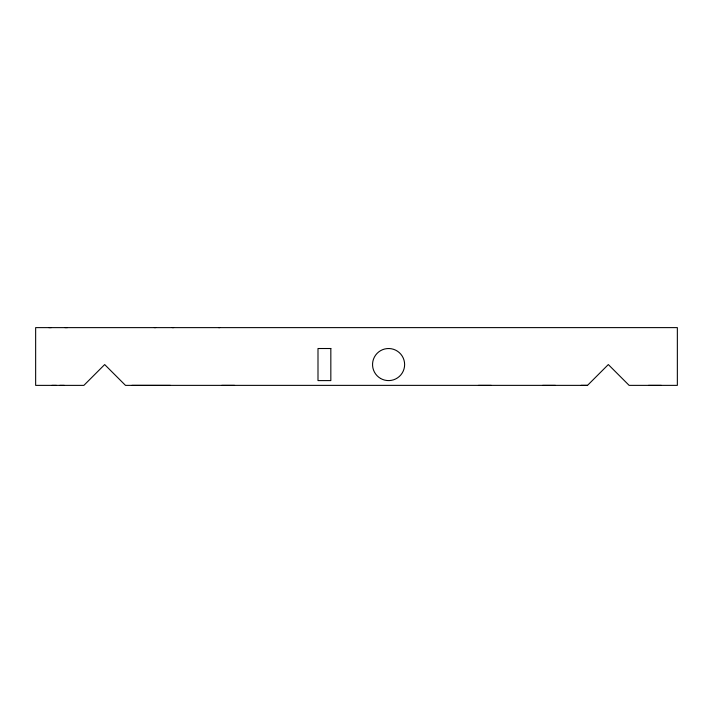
<?xml version="1.0" encoding="UTF-8"?>
<svg xmlns="http://www.w3.org/2000/svg" width="713" height="713" viewBox="0 0 713 713"><rect width="100%" height="100%" fill="white"/><g stroke="black" fill="none" stroke-linecap="round" stroke-linejoin="round"><path stroke-width="1.07" d="M581.095 385.368L587.512 385.368L608.323 364.557L629.124 385.368L677.35 385.368L677.35 327.615L35.65 327.624L35.65 385.376L83.876 385.376L104.677 364.566L125.488 385.376L170.407 385.385M51.309 327.615L48.814 327.615M64.919 327.615L67.405 327.615M154.364 327.615L155.657 327.615M172.323 327.615L173.615 327.615M218.534 327.615L219.827 327.615M51.915 385.385L56.452 385.385M59.776 385.385L64.313 385.385M131.905 385.376L587.512 385.368M221.743 385.376L234.577 385.376M478.423 385.385L491.257 385.385M542.593 385.385L555.427 385.385M648.474 385.385L661.308 385.385M330.832 348.514L317.998 348.514L317.998 380.599L330.832 380.599L330.832 348.514M380.564 378.451A16.043 16.043 0 0 0 404.627 364.557A16.043 16.043 0 0 0 380.564 350.671A16.043 16.043 0 0 0 380.564 378.451"/></g></svg>
